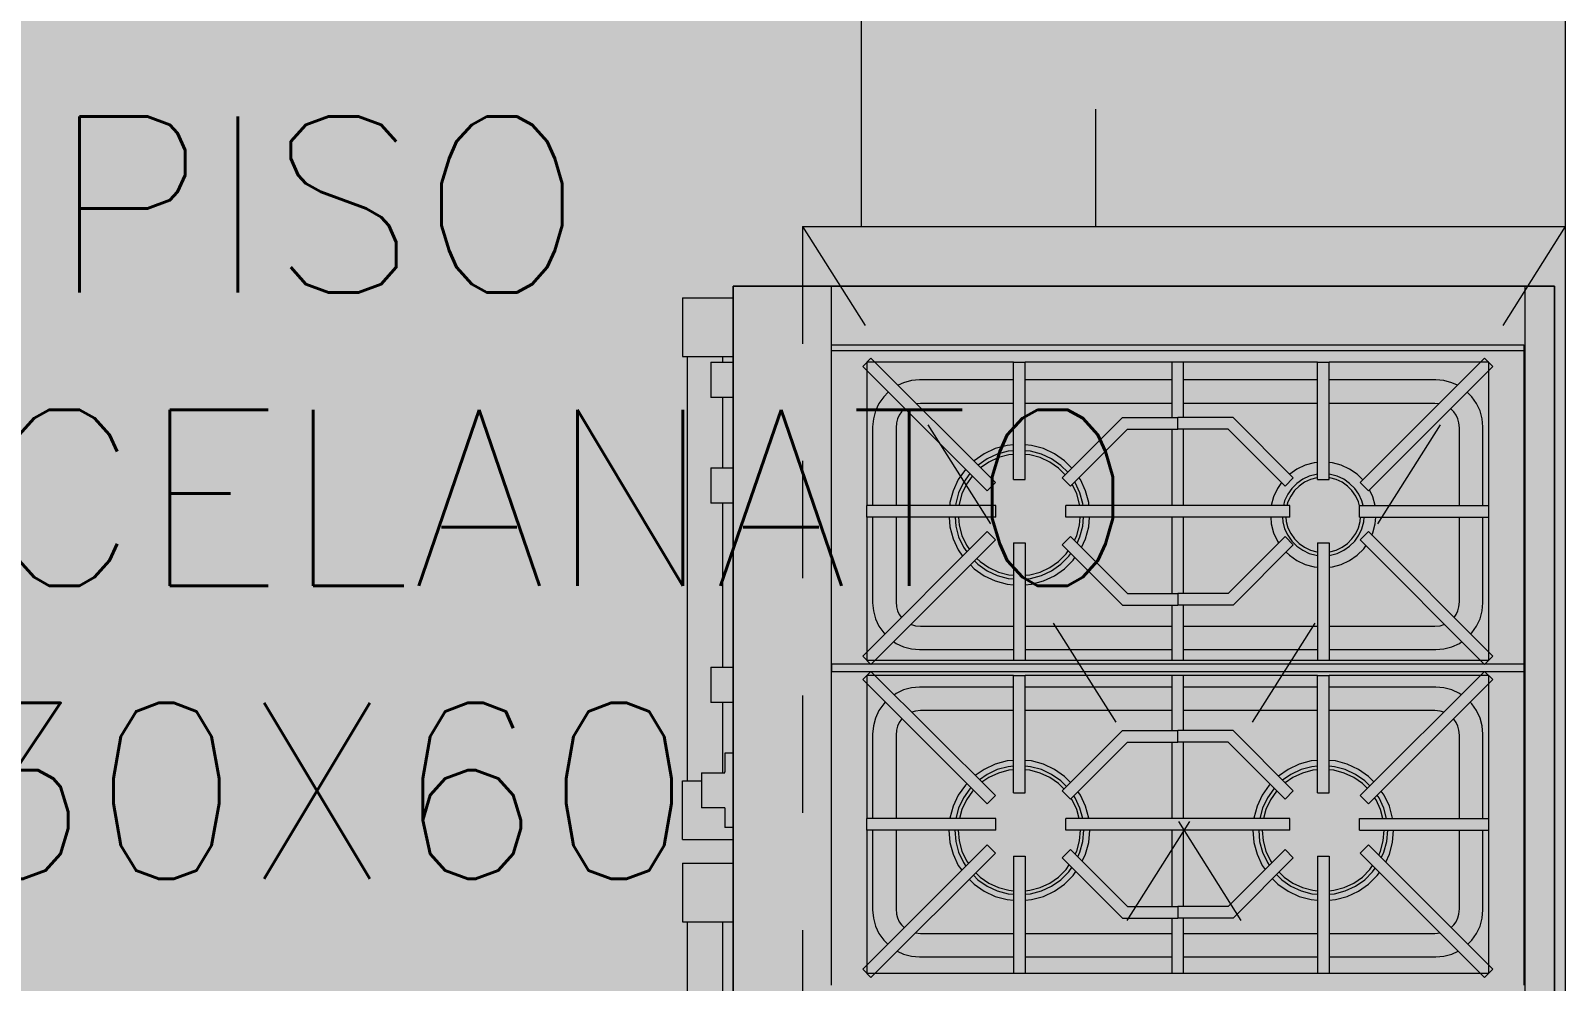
# Model space of a CAD drawing. Header units: metres. Extents: x 113 to 2416, y -346 to 476.
# Drawn here: x 136.659 to 137.967, y -162.372 to -161.561 of the extents above; entities that cross this region are included whole.
import ezdxf

# ---------------------------------------------------------------- set-up
doc = ezdxf.new("R2010")
doc.units = ezdxf.units.M
for name, pattern in [('0', [0]), ('DASHED', [0.75, 0.5, -0.25]), ('DASHED2', [0.375, 0.25, -0.125]), ('HIDDEN2', [0.1875, 0.125, -0.0625])]:
    doc.linetypes.add(name, pattern=pattern)
doc.layers.get('0').update_dxf_attribs({"color": 250, "linetype": '0', "lineweight": 20})
for name, color, linetype, lineweight in [('01a_Mobiliario', 250, 'Continuous', 0), ('A-EQPM-OVHD', 253, 'DASHED2', 5), ('A-WALL', 250, 'Continuous', 20), ('baños', 140, 'Continuous', 0), ('MOBILIARIOS', 252, 'Continuous', 0), ('PROYECCION', 9, 'DASHED', 0), ('SE-3', 253, 'Continuous', 5), ('textos', 7, 'Continuous', 0)]:
    doc.layers.add(name, color=color, linetype=linetype, lineweight=lineweight)
doc.styles.get("Standard").update_dxf_attribs({"font": 'arial.ttf', "height": 0.1875})

# ---------------------------------------------------------------- blocks, each defined once
blk = doc.blocks.new('PL BASE 1N NASAS 09')
at = {"layer": '01a_Mobiliario', "transparency": 33554684}
for p, q in [((-104.4311, -51.1997), (-104.4311, -52.3697)), ((-104.4311, -52.3697), (-103.8311, -52.3697))]:
    blk.add_line(p, q, dxfattribs=at)
at = {"layer": 'A-EQPM-OVHD', "linetype": 'HIDDEN2'}
blk.add_line((-104.2311, -52.3697), (-103.8311, -52.3697), dxfattribs=at)
at = {"layer": 'A-WALL'}
blk.add_line((-103.8311, -51.1397), (-103.8311, -54.9197), dxfattribs=at)
at = {"layer": 'PROYECCION', "color": 252, "linetype": 'DASHED', "ltscale": 0.1}
blk.add_line((-104.2311, -52.3697), (-104.2311, -51.1997), dxfattribs=at)
blk = doc.blocks.new('A$C3ed47c56')
at = {"layer": 'MOBILIARIOS'}
for p, q in [((0.043, 0.0509), (0.043, 0.9809)), ((0.043, 0.9809), (0.043, 0.0509)), ((0.718, 0.9809), (0.718, 0.0509)), ((0.743, 0.9809), (0.743, 0.0509)), ((0.743, 0.0509), (0.743, 0.9809)), ((0.004, 0.5929), (0.004, 0.9116)), ((0.034, 0.5929), (0.034, 0.7469)), ((0.127, 0.6469), (0.127, 0.3729)), ((0.717, 0.3729), (0.717, 0.6469)), ((0.1535, 0.6334), (0.1605, 0.6405)), ((0.2595, 0.5273), (0.1535, 0.6334)), ((0.157, 0.5149), (0.157, 0.6369)), ((0.157, 0.6369), (0.282, 0.6369)), ((0.2666, 0.5344), (0.1605, 0.6405)), ((0.282, 0.6369), (0.292, 0.6369)), ((0.282, 0.5369), (0.282, 0.6369)), ((0.292, 0.5369), (0.292, 0.6369)), ((0.292, 0.6369), (0.541, 0.6369)), ((0.417, 0.5899), (0.417, 0.6369)), ((0.427, 0.6369), (0.427, 0.5899)), ((0.541, 0.6369), (0.551, 0.6369)), ((0.541, 0.5369), (0.541, 0.6369)), ((0.551, 0.5369), (0.551, 0.6369)), ((0.551, 0.6369), (0.687, 0.6369)), ((0.5774, 0.5344), (0.6835, 0.6405)), ((0.5845, 0.5273), (0.6905, 0.6334)), ((0.6905, 0.6334), (0.6835, 0.6405)), ((0.687, 0.6369), (0.687, 0.5149)), ((0.183, 0.618), (0.1883, 0.6205)), ((0.1883, 0.6205), (0.1951, 0.6223)), ((0.1951, 0.6223), (0.202, 0.6229)), ((0.202, 0.6229), (0.282, 0.6229)), ((0.292, 0.6229), (0.417, 0.6229)), ((0.427, 0.6229), (0.541, 0.6229)), ((0.551, 0.6229), (0.642, 0.6229)), ((0.642, 0.6229), (0.6489, 0.6223)), ((0.6489, 0.6223), (0.6557, 0.6205)), ((0.6557, 0.6205), (0.661, 0.618)), ((0.1644, 0.5966), (0.1674, 0.6029)), ((0.1674, 0.6029), (0.1714, 0.6086)), ((0.1714, 0.6086), (0.1748, 0.6121)), ((0.1985, 0.6025), (0.2029, 0.6029)), ((0.1985, 0.6025), (0.1985, 0.6025)), ((0.2029, 0.6029), (0.282, 0.6029)), ((0.292, 0.6029), (0.417, 0.6029)), ((0.427, 0.6029), (0.541, 0.6029)), ((0.551, 0.6029), (0.6411, 0.6029)), ((0.6411, 0.6029), (0.6455, 0.6025)), ((0.6455, 0.6025), (0.6455, 0.6025)), ((0.6692, 0.6121), (0.6726, 0.6086)), ((0.6726, 0.6086), (0.6766, 0.6029)), ((0.6766, 0.6029), (0.6796, 0.5966)), ((0, 0.5929), (0.0003, 0.5929)), ((0, 0.5429), (0, 0.5929)), ((0.0003, 0.5929), (0.0011, 0.5929)), ((0.0011, 0.5929), (0.0025, 0.5929)), ((0.0025, 0.5929), (0.0044, 0.5929)), ((0.0044, 0.5929), (0.0068, 0.5929)), ((0.0068, 0.5929), (0.0095, 0.5929)), ((0.0095, 0.5929), (0.0125, 0.5929)), ((0.0125, 0.5929), (0.0157, 0.5929)), ((0.0157, 0.5929), (0.019, 0.5929)), ((0.019, 0.5929), (0.043, 0.5929)), ((0.162, 0.5829), (0.1626, 0.5899)), ((0.1626, 0.5899), (0.1644, 0.5966)), ((0.1824, 0.5864), (0.1833, 0.5897)), ((0.1833, 0.5897), (0.1847, 0.5929)), ((0.1847, 0.5929), (0.1867, 0.5957)), ((0.1867, 0.5957), (0.1889, 0.5979)), ((0.3235, 0.5385), (0.3749, 0.5899)), ((0.3749, 0.5899), (0.422, 0.5899)), ((0.422, 0.5799), (0.422, 0.5899)), ((0.4691, 0.5899), (0.422, 0.5899)), ((0.5205, 0.5385), (0.4691, 0.5899)), ((0.6551, 0.5979), (0.6573, 0.5957)), ((0.6573, 0.5957), (0.6593, 0.5929)), ((0.6593, 0.5929), (0.6607, 0.5897)), ((0.6607, 0.5897), (0.6616, 0.5864)), ((0.6796, 0.5966), (0.6814, 0.5899)), ((0.6814, 0.5899), (0.682, 0.5829)), ((0.162, 0.5149), (0.162, 0.5829)), ((0.182, 0.582), (0.1824, 0.5864)), ((0.182, 0.5149), (0.182, 0.582)), ((0.3305, 0.5314), (0.3791, 0.5799)), ((0.3791, 0.5799), (0.422, 0.5799)), ((0.417, 0.5149), (0.417, 0.5799)), ((0.4649, 0.5799), (0.422, 0.5799)), ((0.427, 0.5799), (0.427, 0.5149)), ((0.5135, 0.5314), (0.4649, 0.5799)), ((0.6616, 0.5864), (0.662, 0.582)), ((0.662, 0.582), (0.662, 0.5149)), ((0.682, 0.5829), (0.682, 0.5149)), ((0.2484, 0.5609), (0.257, 0.5669)), ((0.2516, 0.5571), (0.2595, 0.5626)), ((0.257, 0.5669), (0.2665, 0.5713)), ((0.2595, 0.5626), (0.2682, 0.5666)), ((0.261, 0.56), (0.2692, 0.5638)), ((0.2665, 0.5713), (0.2766, 0.574)), ((0.2682, 0.5666), (0.2774, 0.5691)), ((0.2692, 0.5638), (0.278, 0.5661)), ((0.2766, 0.574), (0.282, 0.5745)), ((0.2774, 0.5691), (0.282, 0.5695)), ((0.278, 0.5661), (0.282, 0.5665)), ((0.292, 0.5745), (0.2974, 0.574)), ((0.292, 0.5695), (0.2965, 0.5691)), ((0.292, 0.5665), (0.296, 0.5661)), ((0.296, 0.5661), (0.3048, 0.5638)), ((0.2965, 0.5691), (0.3058, 0.5666)), ((0.2974, 0.574), (0.3075, 0.5713)), ((0.3048, 0.5638), (0.313, 0.56)), ((0.3058, 0.5666), (0.3145, 0.5626)), ((0.3075, 0.5713), (0.317, 0.5669)), ((0.3145, 0.5626), (0.3224, 0.5571)), ((0.317, 0.5669), (0.3256, 0.5609)), ((0.5074, 0.5609), (0.516, 0.5669)), ((0.5106, 0.5571), (0.5185, 0.5626)), ((0.516, 0.5669), (0.5255, 0.5713)), ((0.5185, 0.5626), (0.5272, 0.5666)), ((0.52, 0.56), (0.5282, 0.5638)), ((0.5255, 0.5713), (0.5356, 0.574)), ((0.5272, 0.5666), (0.5364, 0.5691)), ((0.5282, 0.5638), (0.537, 0.5661)), ((0.5356, 0.574), (0.541, 0.5745)), ((0.5364, 0.5691), (0.541, 0.5695)), ((0.537, 0.5661), (0.541, 0.5665)), ((0.551, 0.5745), (0.5564, 0.574)), ((0.551, 0.5695), (0.5555, 0.5691)), ((0.551, 0.5665), (0.555, 0.5661)), ((0.555, 0.5661), (0.5638, 0.5638)), ((0.5555, 0.5691), (0.5648, 0.5666)), ((0.5564, 0.574), (0.5665, 0.5713)), ((0.5638, 0.5638), (0.572, 0.56)), ((0.5648, 0.5666), (0.5735, 0.5626)), ((0.5665, 0.5713), (0.576, 0.5669)), ((0.5735, 0.5626), (0.5814, 0.5571)), ((0.576, 0.5669), (0.5846, 0.5609)), ((0.2443, 0.5567), (0.2484, 0.5609)), ((0.2478, 0.5532), (0.2516, 0.5571)), ((0.2499, 0.5511), (0.2536, 0.5548)), ((0.2536, 0.5548), (0.261, 0.56)), ((0.313, 0.56), (0.3204, 0.5548)), ((0.3204, 0.5548), (0.3268, 0.5483)), ((0.3224, 0.5571), (0.3291, 0.5503)), ((0.3256, 0.5609), (0.333, 0.5535)), ((0.3291, 0.5503), (0.3317, 0.5467)), ((0.333, 0.5535), (0.3352, 0.5502)), ((0.5028, 0.5562), (0.5074, 0.5609)), ((0.5063, 0.5527), (0.5106, 0.5571)), ((0.5084, 0.5506), (0.5126, 0.5548)), ((0.5126, 0.5548), (0.52, 0.56)), ((0.572, 0.56), (0.5794, 0.5548)), ((0.5794, 0.5548), (0.5858, 0.5483)), ((0.5814, 0.5571), (0.5881, 0.5503)), ((0.5846, 0.5609), (0.592, 0.5535)), ((0.5881, 0.5503), (0.5903, 0.5472)), ((0.592, 0.5535), (0.5938, 0.5508)), ((0, 0.5429), (0.0003, 0.5429)), ((0.0003, 0.5429), (0.0011, 0.5429)), ((0.0011, 0.5429), (0.0025, 0.5429)), ((0.0025, 0.5429), (0.0044, 0.5429)), ((0.0044, 0.5429), (0.0068, 0.5429)), ((0.0068, 0.5429), (0.0095, 0.5429)), ((0.0095, 0.5429), (0.0125, 0.5429)), ((0.0125, 0.5429), (0.0157, 0.5429)), ((0.0157, 0.5429), (0.019, 0.5429)), ((0.019, 0.5429), (0.043, 0.5429)), ((0.2306, 0.5354), (0.235, 0.5449)), ((0.235, 0.5449), (0.2379, 0.549)), ((0.2353, 0.5337), (0.2394, 0.5424)), ((0.2381, 0.5327), (0.242, 0.5409)), ((0.2394, 0.5424), (0.2415, 0.5454)), ((0.242, 0.5409), (0.2436, 0.5432)), ((0.282, 0.5369), (0.292, 0.5369)), ((0.3305, 0.5314), (0.3235, 0.5385)), ((0.3268, 0.5483), (0.3295, 0.5445)), ((0.3368, 0.5377), (0.3387, 0.5337)), ((0.3406, 0.5414), (0.3434, 0.5354)), ((0.4896, 0.5354), (0.494, 0.5449)), ((0.494, 0.5449), (0.4965, 0.5484)), ((0.4943, 0.5337), (0.4984, 0.5424)), ((0.4971, 0.5327), (0.501, 0.5409)), ((0.4984, 0.5424), (0.5, 0.5448)), ((0.501, 0.5409), (0.5022, 0.5427)), ((0.5135, 0.5314), (0.5205, 0.5385)), ((0.541, 0.5369), (0.551, 0.5369)), ((0.5858, 0.5483), (0.5881, 0.5451)), ((0.5955, 0.5384), (0.5977, 0.5337)), ((0.5993, 0.5421), (0.6024, 0.5354)), ((0.227, 0.5149), (0.2279, 0.5253)), ((0.2279, 0.5253), (0.2306, 0.5354)), ((0.232, 0.5149), (0.2328, 0.5245)), ((0.2328, 0.5245), (0.2353, 0.5337)), ((0.235, 0.5149), (0.2358, 0.5239)), ((0.2358, 0.5239), (0.2381, 0.5327)), ((0.2595, 0.5273), (0.2666, 0.5344)), ((0.3346, 0.5354), (0.3359, 0.5327)), ((0.3359, 0.5327), (0.3382, 0.5239)), ((0.3382, 0.5239), (0.339, 0.5149)), ((0.3387, 0.5337), (0.3412, 0.5245)), ((0.3412, 0.5245), (0.342, 0.5149)), ((0.3434, 0.5354), (0.3461, 0.5253)), ((0.3461, 0.5253), (0.347, 0.5149)), ((0.486, 0.5149), (0.4869, 0.5253)), ((0.4869, 0.5253), (0.4896, 0.5354)), ((0.491, 0.5149), (0.4918, 0.5245)), ((0.4918, 0.5245), (0.4943, 0.5337)), ((0.494, 0.5149), (0.4948, 0.5239)), ((0.4948, 0.5239), (0.4971, 0.5327)), ((0.5845, 0.5273), (0.5774, 0.5344)), ((0.5933, 0.5361), (0.5949, 0.5327)), ((0.5949, 0.5327), (0.5972, 0.5239)), ((0.5972, 0.5239), (0.598, 0.5149)), ((0.5977, 0.5337), (0.6002, 0.5245)), ((0.6002, 0.5245), (0.601, 0.5149)), ((0.6024, 0.5354), (0.6051, 0.5253)), ((0.6051, 0.5253), (0.606, 0.5149)), ((0, 0.5229), (0.0003, 0.5229)), ((0, 0.5229), (0, 0.4729)), ((0.0003, 0.5229), (0.0011, 0.5229)), ((0.0011, 0.5229), (0.0025, 0.5229)), ((0.0025, 0.5229), (0.0044, 0.5229)), ((0.0044, 0.5229), (0.0068, 0.5229)), ((0.0068, 0.5229), (0.0095, 0.5229)), ((0.0095, 0.5229), (0.0125, 0.5229)), ((0.0125, 0.5229), (0.0157, 0.5229)), ((0.0157, 0.5229), (0.019, 0.5229)), ((0.019, 0.5229), (0.043, 0.5229)), ((0.043, 0.5127), (0.036, 0.5125)), ((0.036, 0.512), (0.036, 0.5125)), ((0.036, 0.5106), (0.036, 0.512)), ((0.036, 0.5083), (0.036, 0.5106)), ((0.157, 0.5149), (0.157, 0.5049)), ((0.267, 0.5149), (0.157, 0.5149)), ((0.267, 0.5149), (0.267, 0.5049)), ((0.3265, 0.5149), (0.3265, 0.5049)), ((0.417, 0.5149), (0.3265, 0.5149)), ((0.427, 0.5149), (0.417, 0.5149)), ((0.5175, 0.5149), (0.427, 0.5149)), ((0.5175, 0.5149), (0.5175, 0.5049)), ((0.577, 0.5149), (0.577, 0.5049)), ((0.577, 0.5149), (0.687, 0.5149)), ((0.687, 0.5149), (0.687, 0.5049)), ((0.036, 0.5051), (0.036, 0.5083)), ((0.036, 0.5012), (0.036, 0.5051)), ((0.036, 0.4967), (0.036, 0.5012)), ((0.267, 0.5049), (0.157, 0.5049)), ((0.157, 0.3829), (0.157, 0.5049)), ((0.162, 0.4329), (0.162, 0.5049)), ((0.182, 0.4338), (0.182, 0.5049)), ((0.2279, 0.5045), (0.2279, 0.5049)), ((0.2306, 0.4944), (0.2279, 0.5045)), ((0.2353, 0.4961), (0.233, 0.5049)), ((0.2381, 0.4971), (0.236, 0.5049)), ((0.242, 0.4889), (0.2381, 0.4971)), ((0.417, 0.5049), (0.3265, 0.5049)), ((0.3359, 0.4971), (0.332, 0.4889)), ((0.3379, 0.5049), (0.3359, 0.4971)), ((0.341, 0.5049), (0.3387, 0.4961)), ((0.3461, 0.5045), (0.3434, 0.4944)), ((0.3461, 0.5049), (0.3461, 0.5045)), ((0.427, 0.5049), (0.417, 0.5049)), ((0.417, 0.4399), (0.417, 0.5049)), ((0.5175, 0.5049), (0.427, 0.5049)), ((0.427, 0.5049), (0.427, 0.4399)), ((0.4869, 0.5045), (0.4869, 0.5049)), ((0.4896, 0.4944), (0.4869, 0.5045)), ((0.4943, 0.4961), (0.492, 0.5049)), ((0.4971, 0.4971), (0.495, 0.5049)), ((0.501, 0.4889), (0.4971, 0.4971)), ((0.577, 0.5049), (0.687, 0.5049)), ((0.5949, 0.4971), (0.591, 0.4889)), ((0.5969, 0.5049), (0.5949, 0.4971)), ((0.6, 0.5049), (0.5977, 0.4961)), ((0.6051, 0.5045), (0.6024, 0.4944)), ((0.6051, 0.5049), (0.6051, 0.5045)), ((0.662, 0.5049), (0.662, 0.4338)), ((0.682, 0.5049), (0.682, 0.4329)), ((0.687, 0.5049), (0.687, 0.3829)), ((0.016, 0.4915), (0.016, 0.4959)), ((0.036, 0.4959), (0.016, 0.4959)), ((0.016, 0.4863), (0.016, 0.4915)), ((0.016, 0.4809), (0.016, 0.4863)), ((0.036, 0.4959), (0.036, 0.4967)), ((0.2595, 0.4925), (0.1535, 0.3865)), ((0.2666, 0.4854), (0.1605, 0.3794)), ((0.235, 0.4849), (0.2306, 0.4944)), ((0.241, 0.4764), (0.235, 0.4849)), ((0.2394, 0.4874), (0.2353, 0.4961)), ((0.2449, 0.4796), (0.2394, 0.4874)), ((0.2472, 0.4815), (0.242, 0.4889)), ((0.2595, 0.4925), (0.2666, 0.4854)), ((0.3305, 0.4885), (0.3235, 0.4814)), ((0.3305, 0.4885), (0.3791, 0.4399)), ((0.332, 0.4889), (0.3312, 0.4878)), ((0.3346, 0.4874), (0.3334, 0.4856)), ((0.3387, 0.4961), (0.3346, 0.4874)), ((0.339, 0.4849), (0.3369, 0.482)), ((0.3434, 0.4944), (0.339, 0.4849)), ((0.5135, 0.4885), (0.4649, 0.4399)), ((0.494, 0.4849), (0.4896, 0.4944)), ((0.5, 0.4764), (0.494, 0.4849)), ((0.4984, 0.4874), (0.4943, 0.4961)), ((0.5039, 0.4796), (0.4984, 0.4874)), ((0.5062, 0.4815), (0.501, 0.4889)), ((0.5135, 0.4885), (0.5205, 0.4814)), ((0.5845, 0.4925), (0.5774, 0.4854)), ((0.5774, 0.4854), (0.6835, 0.3794)), ((0.5845, 0.4925), (0.6905, 0.3865)), ((0.591, 0.4889), (0.5898, 0.4872)), ((0.5936, 0.4874), (0.592, 0.485)), ((0.5977, 0.4961), (0.5936, 0.4874)), ((0.598, 0.4849), (0.5955, 0.4815)), ((0.6024, 0.4944), (0.598, 0.4849)), ((0, 0.4729), (0.0003, 0.4729)), ((0.0003, 0.4729), (0.0011, 0.4729)), ((0.0011, 0.4729), (0.0025, 0.4729)), ((0.0025, 0.4729), (0.0044, 0.4729)), ((0.004, 0.1109), (0.004, 0.4729)), ((0.0044, 0.4729), (0.0068, 0.4729)), ((0.0068, 0.4729), (0.0095, 0.4729)), ((0.0095, 0.4729), (0.0125, 0.4729)), ((0.0125, 0.4729), (0.0157, 0.4729)), ((0.0157, 0.4729), (0.016, 0.4729)), ((0.016, 0.4755), (0.016, 0.4809)), ((0.016, 0.4703), (0.016, 0.4755)), ((0.2422, 0.4752), (0.241, 0.4764)), ((0.2457, 0.4787), (0.2449, 0.4796)), ((0.2478, 0.4808), (0.2472, 0.4815)), ((0.2595, 0.4673), (0.253, 0.4718)), ((0.261, 0.4699), (0.2551, 0.474)), ((0.282, 0.4829), (0.292, 0.4829)), ((0.282, 0.4829), (0.282, 0.3829)), ((0.292, 0.4829), (0.292, 0.3829)), ((0.3204, 0.4751), (0.313, 0.4699)), ((0.3224, 0.4728), (0.3145, 0.4673)), ((0.3251, 0.4798), (0.3204, 0.4751)), ((0.3272, 0.4776), (0.3224, 0.4728)), ((0.3235, 0.4814), (0.3749, 0.4299)), ((0.3307, 0.4741), (0.3256, 0.469)), ((0.5205, 0.4814), (0.4691, 0.4299)), ((0.5007, 0.4757), (0.5, 0.4764)), ((0.5042, 0.4792), (0.5039, 0.4796)), ((0.5063, 0.4813), (0.5062, 0.4815)), ((0.5185, 0.4673), (0.5114, 0.4723)), ((0.52, 0.4699), (0.5136, 0.4744)), ((0.541, 0.4829), (0.551, 0.4829)), ((0.541, 0.4829), (0.541, 0.3829)), ((0.551, 0.4829), (0.551, 0.3829)), ((0.5794, 0.4751), (0.572, 0.4699)), ((0.5814, 0.4728), (0.5735, 0.4673)), ((0.5836, 0.4793), (0.5794, 0.4751)), ((0.5857, 0.4771), (0.5814, 0.4728)), ((0.5892, 0.4736), (0.5846, 0.469)), ((0.016, 0.4659), (0.016, 0.4703)), ((0.016, 0.4659), (0.036, 0.4659)), ((0.034, 0.4059), (0.034, 0.4659)), ((0.036, 0.4659), (0.036, 0.4651)), ((0.036, 0.4606), (0.036, 0.4651)), ((0.036, 0.4567), (0.036, 0.4606)), ((0.257, 0.463), (0.2494, 0.4683)), ((0.2665, 0.4585), (0.257, 0.463)), ((0.2682, 0.4632), (0.2595, 0.4673)), ((0.2692, 0.4661), (0.261, 0.4699)), ((0.2766, 0.4558), (0.2665, 0.4585)), ((0.2774, 0.4608), (0.2682, 0.4632)), ((0.278, 0.4637), (0.2692, 0.4661)), ((0.282, 0.4604), (0.2774, 0.4608)), ((0.282, 0.4634), (0.278, 0.4637)), ((0.296, 0.4637), (0.292, 0.4634)), ((0.2965, 0.4608), (0.292, 0.4604)), ((0.3048, 0.4661), (0.296, 0.4637)), ((0.3058, 0.4632), (0.2965, 0.4608)), ((0.3075, 0.4585), (0.2974, 0.4558)), ((0.313, 0.4699), (0.3048, 0.4661)), ((0.3145, 0.4673), (0.3058, 0.4632)), ((0.317, 0.463), (0.3075, 0.4585)), ((0.3256, 0.469), (0.317, 0.463)), ((0.516, 0.463), (0.5078, 0.4687)), ((0.5255, 0.4585), (0.516, 0.463)), ((0.5272, 0.4632), (0.5185, 0.4673)), ((0.5282, 0.4661), (0.52, 0.4699)), ((0.5356, 0.4558), (0.5255, 0.4585)), ((0.5364, 0.4608), (0.5272, 0.4632)), ((0.537, 0.4637), (0.5282, 0.4661)), ((0.541, 0.4604), (0.5364, 0.4608)), ((0.541, 0.4634), (0.537, 0.4637)), ((0.555, 0.4637), (0.551, 0.4634)), ((0.5555, 0.4608), (0.551, 0.4604)), ((0.5638, 0.4661), (0.555, 0.4637)), ((0.5648, 0.4632), (0.5555, 0.4608)), ((0.5665, 0.4585), (0.5564, 0.4558)), ((0.572, 0.4699), (0.5638, 0.4661)), ((0.5735, 0.4673), (0.5648, 0.4632)), ((0.576, 0.463), (0.5665, 0.4585)), ((0.5846, 0.469), (0.576, 0.463)), ((0.036, 0.4536), (0.036, 0.4567)), ((0.036, 0.4513), (0.036, 0.4536)), ((0.036, 0.4498), (0.036, 0.4513)), ((0.036, 0.4493), (0.036, 0.4498)), ((0.043, 0.4491), (0.036, 0.4493)), ((0.282, 0.4554), (0.2766, 0.4558)), ((0.2974, 0.4558), (0.292, 0.4554)), ((0.541, 0.4554), (0.5356, 0.4558)), ((0.5564, 0.4558), (0.551, 0.4554)), ((0.1626, 0.426), (0.162, 0.4329)), ((0.1824, 0.4295), (0.182, 0.4338)), ((0.3791, 0.4399), (0.422, 0.4399)), ((0.422, 0.4399), (0.422, 0.4299)), ((0.4649, 0.4399), (0.422, 0.4399)), ((0.662, 0.4338), (0.6616, 0.4295)), ((0.682, 0.4329), (0.6814, 0.426)), ((0.1644, 0.4192), (0.1626, 0.426)), ((0.1674, 0.4129), (0.1644, 0.4192)), ((0.1833, 0.4261), (0.1824, 0.4295)), ((0.1847, 0.423), (0.1833, 0.4261)), ((0.1867, 0.4201), (0.1847, 0.423)), ((0.1869, 0.4199), (0.1867, 0.4201)), ((0.3749, 0.4299), (0.422, 0.4299)), ((0.417, 0.3829), (0.417, 0.4299)), ((0.4691, 0.4299), (0.422, 0.4299)), ((0.427, 0.4299), (0.427, 0.3829)), ((0.6573, 0.4201), (0.6571, 0.4199)), ((0.6593, 0.423), (0.6573, 0.4201)), ((0.6607, 0.4261), (0.6593, 0.423)), ((0.6616, 0.4295), (0.6607, 0.4261)), ((0.6796, 0.4192), (0.6766, 0.4129)), ((0.6814, 0.426), (0.6796, 0.4192)), ((0.024, 0.4015), (0.024, 0.4059)), ((0.043, 0.4059), (0.024, 0.4059)), ((0.1714, 0.4072), (0.1674, 0.4129)), ((0.1728, 0.4058), (0.1714, 0.4072)), ((0.1985, 0.4133), (0.1953, 0.4142)), ((0.2029, 0.4129), (0.1985, 0.4133)), ((0.282, 0.4129), (0.2029, 0.4129)), ((0.417, 0.4129), (0.292, 0.4129)), ((0.541, 0.4129), (0.427, 0.4129)), ((0.6411, 0.4129), (0.551, 0.4129)), ((0.6455, 0.4133), (0.6411, 0.4129)), ((0.6487, 0.4142), (0.6455, 0.4133)), ((0.6726, 0.4072), (0.6712, 0.4058)), ((0.6766, 0.4129), (0.6726, 0.4072)), ((0.024, 0.3963), (0.024, 0.4015)), ((0.024, 0.3909), (0.024, 0.3963)), ((0.182, 0.3983), (0.1805, 0.3993)), ((0.1883, 0.3953), (0.182, 0.3983)), ((0.1951, 0.3935), (0.1883, 0.3953)), ((0.202, 0.3929), (0.1951, 0.3935)), ((0.282, 0.3929), (0.202, 0.3929)), ((0.417, 0.3929), (0.292, 0.3929)), ((0.541, 0.3929), (0.427, 0.3929)), ((0.642, 0.3929), (0.551, 0.3929)), ((0.6489, 0.3935), (0.642, 0.3929)), ((0.6557, 0.3953), (0.6489, 0.3935)), ((0.662, 0.3983), (0.6557, 0.3953)), ((0.6635, 0.3993), (0.662, 0.3983)), ((0.024, 0.3855), (0.024, 0.3909)), ((0.024, 0.3803), (0.024, 0.3855)), ((0.024, 0.3759), (0.024, 0.3803)), ((0.717, 0.3799), (0.127, 0.3799)), ((0.127, 0.3799), (0.127, 0.1059)), ((0.127, 0.3729), (0.127, 0.3799)), ((0.1535, 0.3865), (0.1605, 0.3794)), ((0.282, 0.3829), (0.157, 0.3829)), ((0.282, 0.3829), (0.292, 0.3829)), ((0.541, 0.3829), (0.292, 0.3829)), ((0.541, 0.3829), (0.551, 0.3829)), ((0.687, 0.3829), (0.551, 0.3829)), ((0.6905, 0.3865), (0.6835, 0.3794)), ((0.717, 0.3729), (0.717, 0.3849)), ((0.717, 0.3799), (0.717, 0.3849)), ((0.717, 0.1059), (0.717, 0.3799)), ((0.024, 0.3759), (0.043, 0.3759)), ((0.034, 0.2359), (0.034, 0.3759)), ((0.127, 0.3729), (0.667, 0.3729)), ((0.1535, 0.3664), (0.1605, 0.3735)), ((0.2595, 0.2603), (0.1535, 0.3664)), ((0.157, 0.2479), (0.157, 0.3699)), ((0.157, 0.3699), (0.282, 0.3699)), ((0.2666, 0.2674), (0.1605, 0.3735)), ((0.282, 0.3699), (0.292, 0.3699)), ((0.282, 0.2699), (0.282, 0.3699)), ((0.292, 0.2699), (0.292, 0.3699)), ((0.292, 0.3699), (0.541, 0.3699)), ((0.417, 0.3229), (0.417, 0.3699)), ((0.427, 0.3699), (0.427, 0.3229)), ((0.541, 0.3699), (0.551, 0.3699)), ((0.541, 0.2699), (0.541, 0.3699)), ((0.551, 0.2699), (0.551, 0.3699)), ((0.551, 0.3699), (0.687, 0.3699)), ((0.5774, 0.2674), (0.6835, 0.3735)), ((0.5845, 0.2603), (0.6905, 0.3664)), ((0.667, 0.3729), (0.717, 0.3729)), ((0.6905, 0.3664), (0.6835, 0.3735)), ((0.687, 0.3699), (0.687, 0.2479)), ((0.1799, 0.3541), (0.182, 0.3556)), ((0.182, 0.3556), (0.1883, 0.3585)), ((0.1883, 0.3585), (0.1951, 0.3603)), ((0.1951, 0.3603), (0.202, 0.3609)), ((0.202, 0.3609), (0.282, 0.3609)), ((0.292, 0.3609), (0.417, 0.3609)), ((0.427, 0.3609), (0.541, 0.3609)), ((0.551, 0.3609), (0.642, 0.3609)), ((0.642, 0.3609), (0.6489, 0.3603)), ((0.6489, 0.3603), (0.6557, 0.3585)), ((0.6557, 0.3585), (0.662, 0.3556)), ((0.662, 0.3556), (0.6641, 0.3541)), ((0.1644, 0.3346), (0.1674, 0.3409)), ((0.1674, 0.3409), (0.1714, 0.3466)), ((0.1714, 0.3466), (0.1723, 0.3476)), ((0.1952, 0.3396), (0.1985, 0.3405)), ((0.1985, 0.3405), (0.2029, 0.3409)), ((0.2029, 0.3409), (0.282, 0.3409)), ((0.292, 0.3409), (0.417, 0.3409)), ((0.427, 0.3409), (0.541, 0.3409)), ((0.551, 0.3409), (0.6411, 0.3409)), ((0.6411, 0.3409), (0.6455, 0.3405)), ((0.6455, 0.3405), (0.6488, 0.3396)), ((0.6717, 0.3476), (0.6726, 0.3466)), ((0.6726, 0.3466), (0.6766, 0.3409)), ((0.6766, 0.3409), (0.6796, 0.3346)), ((0.162, 0.3209), (0.1626, 0.3279)), ((0.1626, 0.3279), (0.1644, 0.3346)), ((0.1824, 0.3244), (0.1833, 0.3277)), ((0.1833, 0.3277), (0.1847, 0.3309)), ((0.1847, 0.3309), (0.1865, 0.3334)), ((0.1946, 0.3394), (0.1952, 0.3396)), ((0.6488, 0.3396), (0.6494, 0.3394)), ((0.6575, 0.3334), (0.6593, 0.3309)), ((0.6593, 0.3309), (0.6607, 0.3277)), ((0.6607, 0.3277), (0.6616, 0.3244)), ((0.6796, 0.3346), (0.6814, 0.3279)), ((0.6814, 0.3279), (0.682, 0.3209)), ((0.162, 0.2479), (0.162, 0.3209)), ((0.182, 0.32), (0.1824, 0.3244)), ((0.182, 0.2479), (0.182, 0.32)), ((0.3235, 0.2715), (0.3749, 0.3229)), ((0.3749, 0.3229), (0.422, 0.3229)), ((0.4691, 0.3229), (0.422, 0.3229)), ((0.422, 0.3129), (0.422, 0.3229)), ((0.5205, 0.2715), (0.4691, 0.3229)), ((0.6616, 0.3244), (0.662, 0.32)), ((0.662, 0.32), (0.662, 0.2479)), ((0.682, 0.3209), (0.682, 0.2479)), ((0.257, 0.2979), (0.2665, 0.3023)), ((0.2665, 0.3023), (0.2766, 0.305)), ((0.2766, 0.305), (0.282, 0.3055)), ((0.292, 0.3055), (0.2974, 0.305)), ((0.2974, 0.305), (0.3075, 0.3023)), ((0.3075, 0.3023), (0.317, 0.2979)), ((0.3305, 0.2644), (0.3791, 0.3129)), ((0.3791, 0.3129), (0.422, 0.3129)), ((0.417, 0.2479), (0.417, 0.3129)), ((0.4649, 0.3129), (0.422, 0.3129)), ((0.427, 0.3129), (0.427, 0.2479)), ((0.5135, 0.2644), (0.4649, 0.3129)), ((0.2453, 0.2887), (0.2484, 0.2919)), ((0.2484, 0.2919), (0.257, 0.2979)), ((0.2488, 0.2852), (0.2516, 0.2881)), ((0.2516, 0.2881), (0.2595, 0.2936)), ((0.2536, 0.2858), (0.261, 0.291)), ((0.2595, 0.2936), (0.2682, 0.2976)), ((0.261, 0.291), (0.2692, 0.2948)), ((0.2682, 0.2976), (0.2774, 0.3001)), ((0.2692, 0.2948), (0.278, 0.2971)), ((0.2774, 0.3001), (0.282, 0.3005)), ((0.278, 0.2971), (0.282, 0.2975)), ((0.292, 0.3005), (0.2965, 0.3001)), ((0.292, 0.2975), (0.296, 0.2971)), ((0.296, 0.2971), (0.3048, 0.2948)), ((0.2965, 0.3001), (0.3058, 0.2976)), ((0.3048, 0.2948), (0.313, 0.291)), ((0.3058, 0.2976), (0.3145, 0.2936)), ((0.313, 0.291), (0.3204, 0.2858)), ((0.3145, 0.2936), (0.3224, 0.2881)), ((0.317, 0.2979), (0.3256, 0.2919)), ((0.3224, 0.2881), (0.3291, 0.2813)), ((0.3256, 0.2919), (0.333, 0.2845)), ((0.5235, 0.2849), (0.5306, 0.2882)), ((0.5306, 0.2882), (0.5382, 0.2902)), ((0.5382, 0.2902), (0.541, 0.2905)), ((0.551, 0.2905), (0.5538, 0.2902)), ((0.5538, 0.2902), (0.5614, 0.2882)), ((0.5614, 0.2882), (0.5685, 0.2849)), ((0.2306, 0.2664), (0.235, 0.2759)), ((0.235, 0.2759), (0.2387, 0.2811)), ((0.2394, 0.2734), (0.2423, 0.2776)), ((0.242, 0.2719), (0.2444, 0.2754)), ((0.2509, 0.2831), (0.2536, 0.2858)), ((0.3204, 0.2858), (0.3268, 0.2793)), ((0.3268, 0.2793), (0.3287, 0.2767)), ((0.3291, 0.2813), (0.3308, 0.2788)), ((0.333, 0.2845), (0.3344, 0.2824)), ((0.5143, 0.2777), (0.5171, 0.2804)), ((0.5171, 0.2804), (0.5235, 0.2849)), ((0.5235, 0.2727), (0.5285, 0.2762)), ((0.5285, 0.2762), (0.534, 0.2788)), ((0.53, 0.2736), (0.5351, 0.276)), ((0.534, 0.2788), (0.5399, 0.2804)), ((0.5351, 0.276), (0.5404, 0.2774)), ((0.5399, 0.2804), (0.541, 0.2805)), ((0.5404, 0.2774), (0.541, 0.2775)), ((0.551, 0.2805), (0.5521, 0.2804)), ((0.551, 0.2775), (0.5516, 0.2774)), ((0.5516, 0.2774), (0.5569, 0.276)), ((0.5521, 0.2804), (0.558, 0.2788)), ((0.5569, 0.276), (0.562, 0.2736)), ((0.558, 0.2788), (0.5635, 0.2762)), ((0.5635, 0.2762), (0.5685, 0.2727)), ((0.5685, 0.2849), (0.5749, 0.2804)), ((0.5749, 0.2804), (0.5805, 0.2748)), ((0.5805, 0.2748), (0.5823, 0.2723)), ((0.2279, 0.2563), (0.2306, 0.2664)), ((0.2328, 0.2555), (0.2353, 0.2647)), ((0.2353, 0.2647), (0.2394, 0.2734)), ((0.2358, 0.2549), (0.2381, 0.2637)), ((0.2381, 0.2637), (0.242, 0.2719)), ((0.2595, 0.2603), (0.2666, 0.2674)), ((0.282, 0.2699), (0.292, 0.2699)), ((0.3305, 0.2644), (0.3235, 0.2715)), ((0.334, 0.2678), (0.3359, 0.2637)), ((0.3359, 0.2637), (0.3382, 0.2549)), ((0.3362, 0.2701), (0.3387, 0.2647)), ((0.3387, 0.2647), (0.3412, 0.2555)), ((0.3399, 0.2738), (0.3434, 0.2664)), ((0.3434, 0.2664), (0.3461, 0.2563)), ((0.5037, 0.2613), (0.507, 0.2684)), ((0.507, 0.2684), (0.508, 0.2698)), ((0.5131, 0.2579), (0.5157, 0.2634)), ((0.5135, 0.2644), (0.5205, 0.2715)), ((0.5157, 0.2634), (0.5192, 0.2684)), ((0.5159, 0.2569), (0.5183, 0.2619)), ((0.5183, 0.2619), (0.5215, 0.2665)), ((0.5192, 0.2684), (0.5235, 0.2727)), ((0.5215, 0.2665), (0.5254, 0.2704)), ((0.5254, 0.2704), (0.53, 0.2736)), ((0.541, 0.2699), (0.551, 0.2699)), ((0.562, 0.2736), (0.5666, 0.2704)), ((0.5666, 0.2704), (0.5705, 0.2665)), ((0.5685, 0.2727), (0.5728, 0.2684)), ((0.5705, 0.2665), (0.5737, 0.2619)), ((0.5728, 0.2684), (0.5763, 0.2634)), ((0.5737, 0.2619), (0.5761, 0.2569)), ((0.5763, 0.2634), (0.5789, 0.2579)), ((0.5845, 0.2603), (0.5774, 0.2674)), ((0.5874, 0.2632), (0.5883, 0.2613)), ((0.2272, 0.2479), (0.2279, 0.2563)), ((0.2322, 0.2479), (0.2328, 0.2555)), ((0.2352, 0.2479), (0.2358, 0.2549)), ((0.3382, 0.2549), (0.3388, 0.2479)), ((0.3412, 0.2555), (0.3418, 0.2479)), ((0.3461, 0.2563), (0.3468, 0.2479)), ((0.5012, 0.2479), (0.5017, 0.2537)), ((0.5017, 0.2537), (0.5037, 0.2613)), ((0.5112, 0.2479), (0.5115, 0.252)), ((0.5115, 0.252), (0.5131, 0.2579)), ((0.5142, 0.2479), (0.5145, 0.2515)), ((0.5145, 0.2515), (0.5159, 0.2569)), ((0.5761, 0.2569), (0.5775, 0.2515)), ((0.5775, 0.2515), (0.5778, 0.2479)), ((0.5789, 0.2579), (0.5805, 0.252)), ((0.5805, 0.252), (0.5808, 0.2479)), ((0.5883, 0.2613), (0.5903, 0.2537)), ((0.5903, 0.2537), (0.5908, 0.2479)), ((0.024, 0.2315), (0.024, 0.2359)), ((0.043, 0.2359), (0.024, 0.2359)), ((0.157, 0.2479), (0.157, 0.2379)), ((0.267, 0.2479), (0.157, 0.2479)), ((0.267, 0.2379), (0.157, 0.2379)), ((0.157, 0.1159), (0.157, 0.2379)), ((0.162, 0.1709), (0.162, 0.2379)), ((0.182, 0.1718), (0.182, 0.2379)), ((0.2279, 0.2355), (0.2277, 0.2379)), ((0.2306, 0.2254), (0.2279, 0.2355)), ((0.2328, 0.2364), (0.2327, 0.2379)), ((0.2353, 0.2271), (0.2328, 0.2364)), ((0.2358, 0.2369), (0.2357, 0.2379)), ((0.2381, 0.2281), (0.2358, 0.2369)), ((0.267, 0.2479), (0.267, 0.2379)), ((0.3265, 0.2479), (0.3265, 0.2379)), ((0.417, 0.2479), (0.3265, 0.2479)), ((0.417, 0.2379), (0.3265, 0.2379)), ((0.3382, 0.2369), (0.3359, 0.2281)), ((0.3383, 0.2379), (0.3382, 0.2369)), ((0.3412, 0.2364), (0.3387, 0.2271)), ((0.3413, 0.2379), (0.3412, 0.2364)), ((0.3461, 0.2355), (0.3434, 0.2254)), ((0.3463, 0.2379), (0.3461, 0.2355)), ((0.427, 0.2479), (0.417, 0.2479)), ((0.427, 0.2379), (0.417, 0.2379)), ((0.417, 0.1729), (0.417, 0.2379)), ((0.5175, 0.2479), (0.427, 0.2479)), ((0.5175, 0.2379), (0.427, 0.2379)), ((0.427, 0.2379), (0.427, 0.1729)), ((0.5037, 0.2305), (0.5017, 0.2379)), ((0.5131, 0.2339), (0.512, 0.2379)), ((0.5159, 0.235), (0.5151, 0.2379)), ((0.5175, 0.2479), (0.5175, 0.2379)), ((0.577, 0.2384), (0.5761, 0.235)), ((0.577, 0.2479), (0.577, 0.2379)), ((0.577, 0.2479), (0.687, 0.2479)), ((0.577, 0.2379), (0.687, 0.2379)), ((0.58, 0.2379), (0.5789, 0.2339)), ((0.5903, 0.2379), (0.5883, 0.2305)), ((0.662, 0.2379), (0.662, 0.1718)), ((0.682, 0.2379), (0.682, 0.1709)), ((0.687, 0.2479), (0.687, 0.2379)), ((0.687, 0.2379), (0.687, 0.1159)), ((0.024, 0.2263), (0.024, 0.2315)), ((0.024, 0.2209), (0.024, 0.2263)), ((0.2595, 0.2255), (0.1535, 0.1195)), ((0.235, 0.2159), (0.2306, 0.2254)), ((0.2394, 0.2184), (0.2353, 0.2271)), ((0.242, 0.2199), (0.2381, 0.2281)), ((0.2595, 0.2255), (0.2666, 0.2184)), ((0.3359, 0.2281), (0.332, 0.2199)), ((0.3387, 0.2271), (0.3346, 0.2184)), ((0.3434, 0.2254), (0.339, 0.2159)), ((0.507, 0.2234), (0.5037, 0.2305)), ((0.5105, 0.2185), (0.507, 0.2234)), ((0.5157, 0.2284), (0.5131, 0.2339)), ((0.5192, 0.2234), (0.5157, 0.2284)), ((0.5183, 0.2299), (0.5159, 0.235)), ((0.5215, 0.2253), (0.5183, 0.2299)), ((0.5235, 0.2191), (0.5192, 0.2234)), ((0.5254, 0.2214), (0.5215, 0.2253)), ((0.5705, 0.2253), (0.5666, 0.2214)), ((0.5728, 0.2234), (0.5685, 0.2191)), ((0.5737, 0.2299), (0.5705, 0.2253)), ((0.5763, 0.2284), (0.5728, 0.2234)), ((0.5761, 0.235), (0.5737, 0.2299)), ((0.5789, 0.2339), (0.5763, 0.2284)), ((0.5845, 0.2255), (0.5774, 0.2184)), ((0.5845, 0.2255), (0.6905, 0.1195)), ((0.5883, 0.2305), (0.5855, 0.2245)), ((0.024, 0.2155), (0.024, 0.2209)), ((0.024, 0.2103), (0.024, 0.2155)), ((0.024, 0.2059), (0.024, 0.2103)), ((0.2666, 0.2184), (0.1605, 0.1124)), ((0.241, 0.2074), (0.235, 0.2159)), ((0.2447, 0.2107), (0.2394, 0.2184)), ((0.2469, 0.2129), (0.242, 0.2199)), ((0.282, 0.2159), (0.292, 0.2159)), ((0.282, 0.2159), (0.282, 0.1159)), ((0.292, 0.2159), (0.292, 0.1159)), ((0.3261, 0.2118), (0.3204, 0.2061)), ((0.3282, 0.2096), (0.3224, 0.2038)), ((0.3305, 0.2215), (0.3235, 0.2144)), ((0.3235, 0.2144), (0.3749, 0.1629)), ((0.3305, 0.2215), (0.3791, 0.1729)), ((0.3346, 0.2184), (0.3342, 0.2178)), ((0.339, 0.2159), (0.3378, 0.2142)), ((0.5135, 0.2215), (0.4649, 0.1729)), ((0.5205, 0.2144), (0.4691, 0.1629)), ((0.5135, 0.2215), (0.5205, 0.2144)), ((0.5235, 0.2069), (0.5174, 0.2112)), ((0.5285, 0.2156), (0.5235, 0.2191)), ((0.53, 0.2182), (0.5254, 0.2214)), ((0.534, 0.213), (0.5285, 0.2156)), ((0.5351, 0.2158), (0.53, 0.2182)), ((0.5399, 0.2115), (0.534, 0.213)), ((0.5404, 0.2144), (0.5351, 0.2158)), ((0.541, 0.2114), (0.5399, 0.2115)), ((0.541, 0.2144), (0.5404, 0.2144)), ((0.541, 0.2159), (0.551, 0.2159)), ((0.541, 0.2159), (0.541, 0.1159)), ((0.551, 0.2159), (0.551, 0.1159)), ((0.5516, 0.2144), (0.551, 0.2144)), ((0.5521, 0.2115), (0.551, 0.2114)), ((0.5569, 0.2158), (0.5516, 0.2144)), ((0.558, 0.213), (0.5521, 0.2115)), ((0.562, 0.2182), (0.5569, 0.2158)), ((0.5635, 0.2156), (0.558, 0.213)), ((0.5666, 0.2214), (0.562, 0.2182)), ((0.5685, 0.2191), (0.5635, 0.2156)), ((0.5749, 0.2114), (0.5685, 0.2069)), ((0.5797, 0.2162), (0.5749, 0.2114)), ((0.5774, 0.2184), (0.6835, 0.1124)), ((0.024, 0.2059), (0.043, 0.2059)), ((0.034, 0.1459), (0.034, 0.2059)), ((0.2412, 0.2072), (0.241, 0.2074)), ((0.2484, 0.2), (0.2483, 0.2001)), ((0.257, 0.194), (0.2484, 0.2)), ((0.2595, 0.1983), (0.2518, 0.2037)), ((0.261, 0.2009), (0.254, 0.2058)), ((0.2682, 0.1942), (0.2595, 0.1983)), ((0.2692, 0.1971), (0.261, 0.2009)), ((0.278, 0.1947), (0.2692, 0.1971)), ((0.3048, 0.1971), (0.296, 0.1947)), ((0.313, 0.2009), (0.3048, 0.1971)), ((0.3145, 0.1983), (0.3058, 0.1942)), ((0.3204, 0.2061), (0.313, 0.2009)), ((0.3224, 0.2038), (0.3145, 0.1983)), ((0.3256, 0.2), (0.317, 0.194)), ((0.3317, 0.2061), (0.3256, 0.2)), ((0.5306, 0.2036), (0.5235, 0.2069)), ((0.5382, 0.2016), (0.5306, 0.2036)), ((0.541, 0.2014), (0.5382, 0.2016)), ((0.5538, 0.2016), (0.551, 0.2014)), ((0.5614, 0.2036), (0.5538, 0.2016)), ((0.5685, 0.2069), (0.5614, 0.2036)), ((0.2665, 0.1895), (0.257, 0.194)), ((0.2766, 0.1868), (0.2665, 0.1895)), ((0.2774, 0.1918), (0.2682, 0.1942)), ((0.282, 0.1864), (0.2766, 0.1868)), ((0.282, 0.1914), (0.2774, 0.1918)), ((0.282, 0.1944), (0.278, 0.1947)), ((0.296, 0.1947), (0.292, 0.1944)), ((0.2965, 0.1918), (0.292, 0.1914)), ((0.2974, 0.1868), (0.292, 0.1864)), ((0.3058, 0.1942), (0.2965, 0.1918)), ((0.3075, 0.1895), (0.2974, 0.1868)), ((0.317, 0.194), (0.3075, 0.1895)), ((0.1626, 0.164), (0.162, 0.1709)), ((0.1824, 0.1675), (0.182, 0.1718)), ((0.3791, 0.1729), (0.422, 0.1729)), ((0.422, 0.1729), (0.422, 0.1629)), ((0.4649, 0.1729), (0.422, 0.1729)), ((0.662, 0.1718), (0.6616, 0.1675)), ((0.682, 0.1709), (0.6814, 0.164)), ((0.1644, 0.1572), (0.1626, 0.164)), ((0.1674, 0.1509), (0.1644, 0.1572)), ((0.1833, 0.1641), (0.1824, 0.1675)), ((0.1847, 0.161), (0.1833, 0.1641)), ((0.1867, 0.1581), (0.1847, 0.161)), ((0.1892, 0.1557), (0.1867, 0.1581)), ((0.3749, 0.1629), (0.422, 0.1629)), ((0.417, 0.1159), (0.417, 0.1629)), ((0.4691, 0.1629), (0.422, 0.1629)), ((0.427, 0.1629), (0.427, 0.1159)), ((0.6573, 0.1581), (0.6548, 0.1557)), ((0.6593, 0.161), (0.6573, 0.1581)), ((0.6607, 0.1641), (0.6593, 0.161)), ((0.6616, 0.1675), (0.6607, 0.1641)), ((0.6796, 0.1572), (0.6766, 0.1509)), ((0.6814, 0.164), (0.6796, 0.1572)), ((0.024, 0.1415), (0.024, 0.1459)), ((0.043, 0.1459), (0.024, 0.1459)), ((0.1714, 0.1452), (0.1674, 0.1509)), ((0.1753, 0.1413), (0.1714, 0.1452)), ((0.1895, 0.1555), (0.1892, 0.1557)), ((0.2029, 0.1509), (0.1994, 0.1512)), ((0.282, 0.1509), (0.2029, 0.1509)), ((0.417, 0.1509), (0.292, 0.1509)), ((0.541, 0.1509), (0.427, 0.1509)), ((0.6411, 0.1509), (0.551, 0.1509)), ((0.6446, 0.1512), (0.6411, 0.1509)), ((0.6548, 0.1557), (0.6545, 0.1555)), ((0.6726, 0.1452), (0.6687, 0.1413)), ((0.6766, 0.1509), (0.6726, 0.1452)), ((0.024, 0.1363), (0.024, 0.1415)), ((0.024, 0.1309), (0.024, 0.1363)), ((0.024, 0.1255), (0.024, 0.1309)), ((0.1883, 0.1333), (0.1837, 0.1355)), ((0.1951, 0.1315), (0.1883, 0.1333)), ((0.202, 0.1309), (0.1951, 0.1315)), ((0.282, 0.1309), (0.202, 0.1309)), ((0.417, 0.1309), (0.292, 0.1309)), ((0.541, 0.1309), (0.427, 0.1309)), ((0.642, 0.1309), (0.551, 0.1309)), ((0.6489, 0.1315), (0.642, 0.1309)), ((0.6557, 0.1333), (0.6489, 0.1315)), ((0.6603, 0.1355), (0.6557, 0.1333)), ((0.024, 0.1203), (0.024, 0.1255)), ((0.024, 0.1159), (0.024, 0.1203)), ((0.1535, 0.1195), (0.1605, 0.1124)), ((0.6905, 0.1195), (0.6835, 0.1124)), ((0, 0.1109), (0.0003, 0.1109)), ((0, 0.0609), (0, 0.1109)), ((0.0003, 0.1109), (0.0011, 0.1109)), ((0.0011, 0.1109), (0.0025, 0.1109)), ((0.0025, 0.1109), (0.0044, 0.1109)), ((0.0044, 0.1109), (0.0068, 0.1109)), ((0.0068, 0.1109), (0.0095, 0.1109)), ((0.0095, 0.1109), (0.0125, 0.1109)), ((0.0125, 0.1109), (0.0157, 0.1109)), ((0.0157, 0.1109), (0.019, 0.1109)), ((0.019, 0.1109), (0.043, 0.1109)), ((0.024, 0.1159), (0.043, 0.1159)), ((0.034, 0.1109), (0.034, 0.1159)), ((0.127, 0.1059), (0.717, 0.1059)), ((0.127, 0.1059), (0.127, 0.1009)), ((0.282, 0.1159), (0.157, 0.1159)), ((0.282, 0.1159), (0.292, 0.1159)), ((0.541, 0.1159), (0.292, 0.1159)), ((0.541, 0.1159), (0.551, 0.1159)), ((0.687, 0.1159), (0.551, 0.1159)), ((0.717, 0.1009), (0.717, 0.1059)), ((0.127, 0.1009), (0.717, 0.1009)), ((0.127, 0.1009), (0.127, 0.0509)), ((0, 0.0609), (0.0003, 0.0609)), ((0.0003, 0.0609), (0.0011, 0.0609)), ((0.0011, 0.0609), (0.0025, 0.0609)), ((0.0025, 0.0609), (0.0044, 0.0609)), ((0.0044, 0.0609), (0.0068, 0.0609)), ((0.0068, 0.0609), (0.0095, 0.0609)), ((0.0095, 0.0609), (0.0125, 0.0609)), ((0.0125, 0.0609), (0.0157, 0.0609)), ((0.0157, 0.0609), (0.019, 0.0609)), ((0.019, 0.0609), (0.043, 0.0609)), ((0.743, 0.0509), (0.043, 0.0509)), ((0.043, 0.0509), (0.127, 0.0509)), ((0.127, 0.0509), (0.718, 0.0509)), ((0.718, 0.0509), (0.743, 0.0509))]:
    blk.add_line(p, q, dxfattribs=at)
at = {"layer": 'PROYECCION', "color": 252, "linetype": 'DASHED', "ltscale": 0.1}
for p, q in [((0.1023, 0), (0.1023, 1.03)), ((0.1023, 0), (0.7523, 1.03)), ((0.7523, 0), (0.1023, 1.03)), ((0.1023, 0), (0.7523, 0))]:
    blk.add_line(p, q, dxfattribs=at)
blk = doc.blocks.new('PL MUEBLES 1N NASAS 09')
at = {"layer": 'baños'}
blk.add_blockref('PL BASE 1N NASAS 09', (162.2615, 88.2033), dxfattribs=at)
at = {"layer": 'MOBILIARIOS', "xscale": -1, "rotation": 180}
blk.add_blockref('A$C3ed47c56', (57.6782, 35.8336), dxfattribs=at)

msp = doc.modelspace()

# ---------------------------------------------------------------- hatches: boundary and pattern name
at = {"layer": 'SE-3', "true_color": 0x84b4e1, "transparency": 33554508}
h = msp.add_hatch(color=151, dxfattribs=at)
h.dxf.hatch_style = 1
edge = h.paths.add_edge_path()
edge.add_line((137.9671, -158.8081), (136.671, -158.8081))
edge.add_line((136.671, -158.8081), (135.6164, -158.8081))
edge.add_line((135.6164, -158.8081), (135.5671, -158.8081))
edge.add_line((135.5671, -158.8081), (135.5671, -159.4681))
edge.add_arc((135.5271, -159.4681), 0.04, -90, 0, ccw=False)
edge.add_line((135.5271, -159.5081), (135.4071, -159.5081))
edge.add_arc((135.4071, -159.4681), 0.04, 180, 270, ccw=False)
edge.add_line((135.3671, -159.4681), (135.3671, -160.4966))
edge.add_arc((135.4071, -160.4981), 0.04, 90, 177.8561, ccw=False)
edge.add_line((135.4071, -160.4581), (135.5271, -160.4581))
edge.add_arc((135.5271, -160.4981), 0.04, 0, 90, ccw=False)
edge.add_line((135.5671, -160.4981), (135.5671, -162.7681))
edge.add_arc((135.5271, -162.7681), 0.04, 271.7357, 360, ccw=False)
edge.add_line((135.5283, -162.808), (135.4071, -162.8081))
edge.add_arc((135.4071, -162.7681), 0.04, 185.0107, 270, ccw=False)
edge.add_line((135.3672, -162.7715), (135.3671, -163.8081))
edge.add_arc((135.4171, -163.8081), 0.05, 90, 180, ccw=False)
edge.add_line((135.4171, -163.7581), (135.5171, -163.7581))
edge.add_arc((135.5171, -163.8081), 0.05, -0.0002, 90, ccw=False)
edge.add_line((135.5671, -163.8081), (135.5671, -164.3381))
edge.add_arc((135.6371, -164.3381), 0.07, 180, 270)
edge.add_line((135.6371, -164.4081), (137.8921, -164.411))
edge.add_arc((137.8921, -164.336), 0.075, 270, 358.4168)
edge.add_line((137.9671, -164.3381), (137.9671, -158.8081))

# ---------------------------------------------------------------- block references
msp.add_blockref('PL MUEBLES 1N NASAS 09', (79.5366, -197.5616))

# ---------------------------------------------------------------- texts
at = {"layer": 'textos', "color": 5, "insert": (139.0233, -162.2844), "char_height": 0.15, "width": 4.239917, "attachment_point": 9}
msp.add_mtext('\\pxqc;{\\Fromans|c0;PISO \\PPORCELANATO\\P30X60}', dxfattribs=at)

doc.saveas('drawing.dxf')
